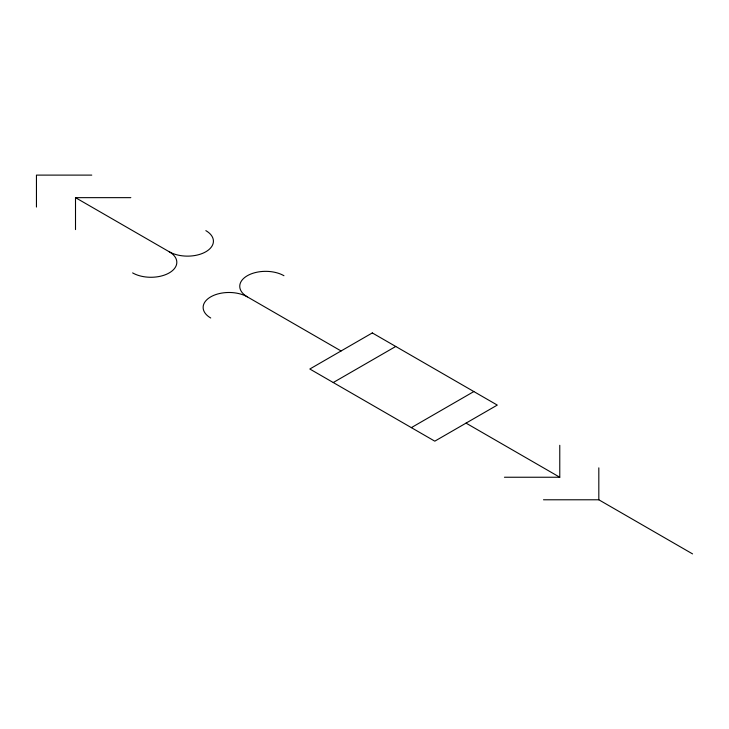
<?xml version="1.0" encoding="UTF-8"?>
<svg xmlns="http://www.w3.org/2000/svg" width="729" height="729" viewBox="0 0 729 729"><rect width="100%" height="100%" fill="white"/><g stroke="black" fill="none" stroke-linecap="round" stroke-linejoin="round"><path stroke-width="1.09" d="M333.253 382.534L395.747 346.466M411.366 427.631L473.85 391.555M91.772 175.106L36.45 175.106L36.45 207.045M75.506 229.589L75.506 197.65L130.828 197.65M504.441 477.24L559.772 477.24L559.772 445.291M543.497 499.784L598.819 499.784L692.55 553.894M75.506 197.65L169.228 251.76A25.889 14.944 0 0 0 205.842 251.76A25.889 14.944 0 0 0 205.842 230.628M210.727 317.999A25.889 14.944 0 0 1 210.727 296.858A25.889 14.944 0 0 1 247.341 296.858L341.072 350.968M466.041 423.121L559.772 477.24M598.819 467.845L598.819 499.784M169.228 251.76A25.889 14.944 0 0 1 169.228 272.901A25.889 14.944 0 0 1 132.623 272.901M247.341 296.858A25.889 14.944 0 0 1 247.341 275.717A25.889 14.944 0 0 1 283.955 275.717M372.309 332.934L309.825 369.011L434.794 441.163L497.278 405.087L372.309 332.934"/></g></svg>
